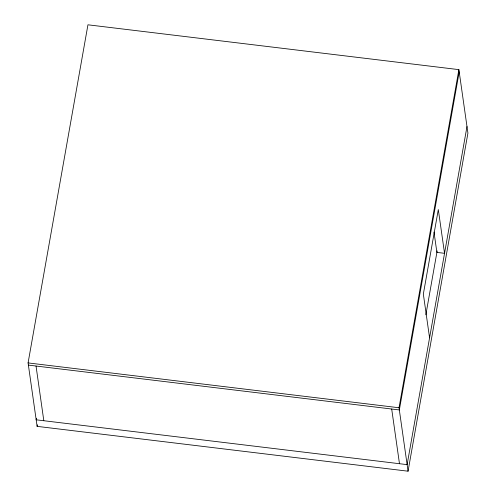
<?xml version="1.0" encoding="UTF-8"?>
<svg xmlns="http://www.w3.org/2000/svg" width="496" height="496" viewBox="0 0 496 496"><rect width="100%" height="100%" fill="white"/><g stroke="black" fill="none" stroke-linecap="round" stroke-linejoin="round"><path stroke-width="0.74" d="M28.08 362.917L87.947 24.8L458.893 69.638L467.92 133.083L408.053 471.2L37.107 426.362L28.08 362.917L399.026 407.755L408.053 471.2M36.444 418.277L36.171 419.802L407.123 464.634L466.99 126.517M37.107 426.362L37.374 424.836M399.026 407.755L458.893 69.638M459.203 71.827L399.336 409.944L28.39 365.106M425.841 314.836L437.162 250.871M433.994 232.023L436.895 252.39L444.54 253.313L438.309 209.56L423.342 294.091L429.573 337.844M391.691 409.02L399.478 463.71M36.034 366.029L43.815 420.726"/></g></svg>
